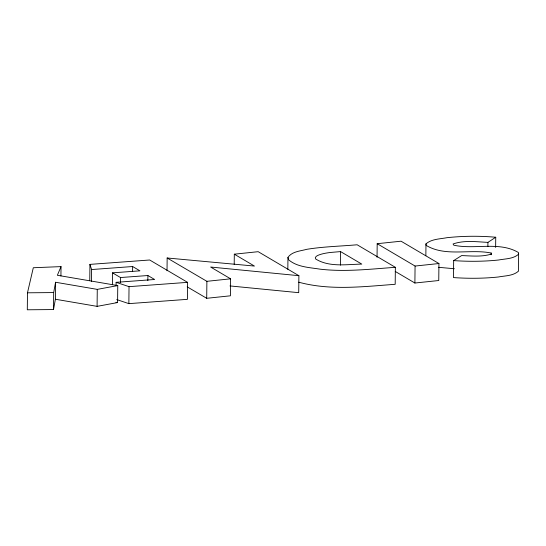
<?xml version="1.0" encoding="UTF-8"?>
<svg xmlns="http://www.w3.org/2000/svg" width="546" height="546" viewBox="0 0 546 546"><rect width="100%" height="100%" fill="white"/><g stroke="black" fill="none" stroke-linecap="round" stroke-linejoin="round"><path stroke-width="0.82" d="M60.927 275.948L61.022 266.612L33.306 267.738L27.477 292.806L27.3 309.787L53.515 309.562L55.385 299.242L55.562 282.255L97.27 289.38L117.765 285.578L117.588 302.559L97.092 306.361L55.385 299.242M53.515 309.562L53.692 292.574L55.562 282.255M89.762 280.521L89.933 264.387L149.686 259.998L187.592 282.357L187.415 299.338L128.856 303.637L116.762 299.577M91.475 281.429L91.598 269.547L89.933 264.387M97.092 306.361L97.27 289.38M112.394 284.732L112.517 272.843L139.933 270.83L132.637 266.53L91.598 269.547M116.1 285.722L116.134 282.323L154.627 279.497L147.891 275.525L120.475 277.539L112.517 272.843M120.42 282.63L120.475 277.539M128.856 303.637L129.033 286.657L116.134 282.323M132.589 271.628L132.637 266.53M147.836 280.617L147.891 275.525M167.028 270.727L167.158 257.985L254.456 266.073L234.309 254.19L234.207 264.38M229.962 285.933L298.717 292.676L298.894 275.696L210.62 267.035L230.603 278.822L230.426 295.802L206.709 298.3L206.886 281.32L167.158 257.985M287.831 269.315L287.954 257.425C291.96 251.44 300.327 251.126 306.688 249.331C323.368 246.594 340.315 246.266 357.132 244.772L395.365 267.322L395.188 284.302C363.24 286.643 330.139 290.738 298.71 282.193M340.438 265.179L340.581 251.597L330.596 252.45A31.299 6.88 0.6 0 0 316.161 256.436L315.295 257.712L315.738 259.036C329.238 267.41 346.669 264.353 361.793 264.107L340.581 251.597M377.047 257.289L377.19 243.7L401.057 241.195L438.936 263.534L438.759 280.521L414.892 283.026L395.222 271.423M414.892 283.026L415.069 266.045L377.19 243.7M425.853 255.746L425.976 243.857C431.627 238.936 439.974 239.046 447.003 237.687C463.192 235.961 479.524 235.811 495.741 237.244L495.632 247.434M425.976 243.857L426.105 245.359C445.447 257.084 470.024 248.717 491.175 253.03L491.618 253.986C482.05 257.105 471.56 255.924 461.643 255.576L453.665 260.606L453.487 277.586C468.427 278.617 483.456 278.542 498.362 276.993C505.084 275.682 513.233 275.996 518.523 271.089L518.447 252.525C499.187 241.127 474.74 249.843 453.781 245.188L453.078 243.973C464.134 240.063 476.446 241.81 487.919 242.376L495.741 237.244M487.878 246.621L487.919 242.376M491.161 254.729L491.175 253.03M61.022 266.612L57.371 275.28L117.765 285.578M518.7 254.108C513.411 259.016 505.262 258.702 498.539 260.012C483.633 261.561 468.605 261.636 453.665 260.606M234.309 254.19L258.183 251.686L298.894 275.696M206.886 281.32L230.603 278.822M415.069 266.045L438.936 263.534M129.033 286.657L187.592 282.357M395.365 267.322C370.359 269.096 345.181 272.085 320.127 269.171C309.466 267.444 297.29 267.165 288.67 259.841L287.954 257.425M27.477 292.806L53.692 292.574M454.395 268.741L438.629 267.315M115.909 302.272L117.588 302.559M187.203 286.848L206.709 298.3"/></g></svg>
